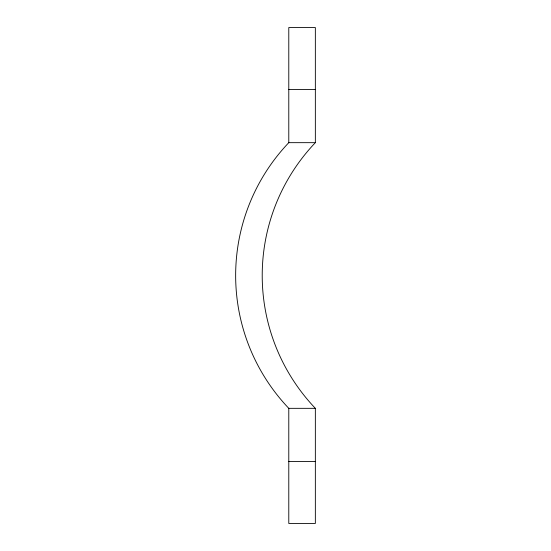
<?xml version="1.0" encoding="UTF-8"?>
<svg xmlns="http://www.w3.org/2000/svg" width="551" height="551" viewBox="0 0 551 551"><rect width="100%" height="100%" fill="white"/><g stroke="black" fill="none" stroke-linecap="round" stroke-linejoin="round"><path stroke-width="0.83" d="M288.786 89.537L315.351 89.537M288.786 142.668L315.351 142.668A192.602 192.602 0 0 0 315.351 408.332L315.351 523.45L288.786 523.45L288.786 408.332A192.602 192.602 0 0 1 288.786 142.668L288.786 27.55L315.351 27.55L315.351 142.668M288.786 408.332L315.351 408.332M288.786 461.462L315.351 461.462"/></g></svg>
